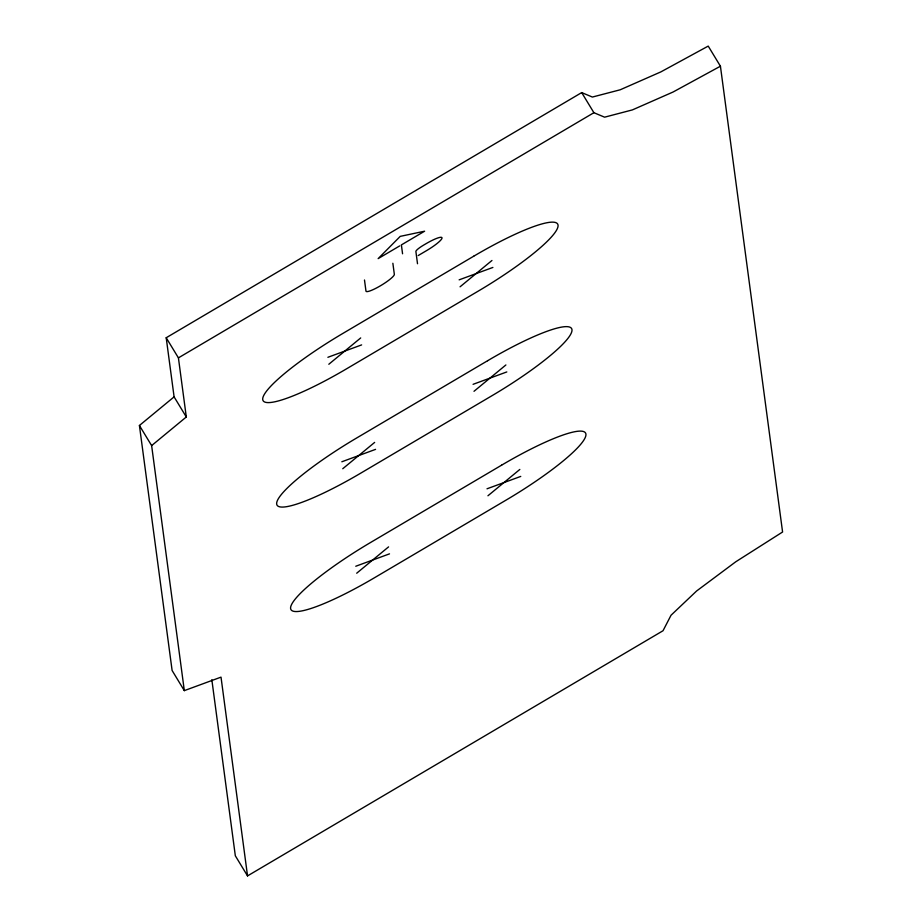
<?xml version="1.0" encoding="UTF-8"?>
<svg xmlns="http://www.w3.org/2000/svg" width="922" height="922" viewBox="0 0 922 922"><rect width="100%" height="100%" fill="white"/><g stroke="black" fill="none" stroke-linecap="round" stroke-linejoin="round"><path stroke-width="1.38" d="M247.534 875.9L221.015 677.14L184.319 690.624L172.114 670.501L139.418 425.491L174.097 396.863L166.202 337.752L581.69 92.592L592.385 97.052L620.195 89.791L660.867 71.893L708.223 46.1L720.428 66.211L782.582 532.006L735.756 561.786L696.594 591.002L671.055 615.216L663.022 630.74L247.534 875.9L235.329 855.789L211.841 679.745M184.319 690.624L151.634 445.603L186.302 416.975L178.419 357.863L166.202 337.752M328.82 364.259L360.698 337.936M460.066 286.811L491.945 260.488M342.753 468.733L374.643 442.41M474 391.297L505.89 364.962M356.699 573.219L388.577 546.884M487.945 495.771L519.824 469.448M178.419 357.863L593.895 112.703L604.602 117.175L632.4 109.902L673.072 92.016L720.428 66.211M399.745 245.874L378.147 258.621L400.24 236.366L424.616 231.203L401.381 244.906L402.568 253.781M418.196 255.555L426.656 250.565A18.405 3.112 -31.3 0 0 442.018 237.876A18.405 3.112 -31.3 0 0 425.757 243.857L423.348 245.275A8.955 1.51 -31.3 0 0 415.88 251.441L417.516 263.738M459.133 279.85L492.878 267.449M327.886 357.298L361.631 344.897M473.078 384.324L506.812 371.935M341.832 461.772L375.565 449.371M487.012 488.798L520.757 476.409M355.765 566.246L389.51 553.857M581.69 92.592L593.895 112.703M174.097 396.863L186.302 416.975M139.418 425.491L151.634 445.603M392.864 263.266L394.339 274.33A16.515 2.789 -31.3 0 1 380.555 285.716A16.515 2.789 -31.3 0 1 365.965 291.075L364.49 280M473.678 256.235L342.431 333.683A95.496 16.135 -31.3 0 0 262.724 399.503A95.496 16.135 -31.3 0 0 347.075 368.512L478.334 291.064A95.496 16.135 -31.3 0 0 558.041 225.245A95.496 16.135 -31.3 0 0 473.678 256.235M487.623 360.721L356.376 438.157A95.496 16.135 -31.3 0 0 276.669 503.977A95.496 16.135 -31.3 0 0 361.021 472.986L492.267 395.538A95.496 16.135 -31.3 0 0 571.974 329.73A95.496 16.135 -31.3 0 0 487.623 360.721M501.568 465.195L370.31 542.643A95.496 16.135 -31.3 0 0 290.603 608.451A95.496 16.135 -31.3 0 0 374.966 577.46L506.213 500.024A95.496 16.135 -31.3 0 0 585.919 434.204A95.496 16.135 -31.3 0 0 501.568 465.195"/></g></svg>
